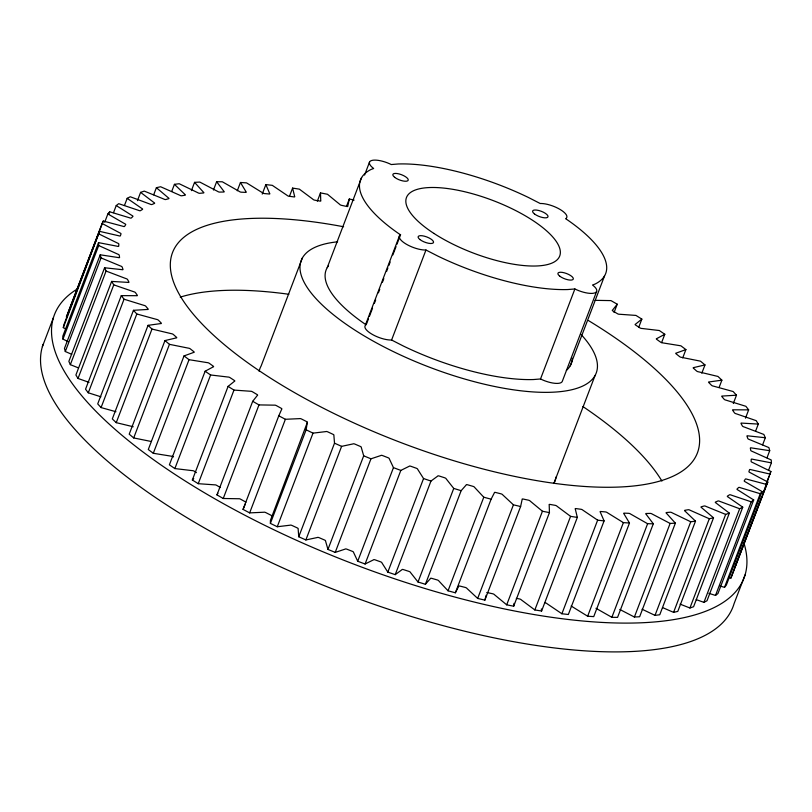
<?xml version="1.0" encoding="UTF-8"?>
<svg xmlns="http://www.w3.org/2000/svg" width="812" height="812" viewBox="0 0 812 812"><rect width="100%" height="100%" fill="white"/><g stroke="black" fill="none" stroke-linecap="round" stroke-linejoin="round"><path stroke-width="1.22" d="M486.155 595.247L484.876 600.119L477.679 598.434L466.951 588.436A1.553 0.528 20.9 0 0 465.215 587.421L459.836 586.061A1.553 0.528 20.9 0 0 458.678 586.335L455.359 592.79L448.041 590.801L438.856 580.976A1.553 0.528 20.9 0 0 437.221 579.941L431.761 578.367A1.553 0.528 20.9 0 0 430.451 578.55L425.397 584.275L418.007 582.011L410.436 572.43A1.553 0.528 20.9 0 0 408.923 571.384L403.432 569.608A1.553 0.528 20.9 0 0 401.981 569.699L395.221 574.652L387.811 572.135L381.924 562.868A1.553 0.528 20.9 0 0 380.544 561.813L375.063 559.854A1.553 0.528 20.9 0 0 373.49 559.854L365.085 564.005L357.716 561.244L353.545 552.373A1.553 0.528 20.9 0 0 352.317 551.328L346.886 549.196A1.553 0.528 20.9 0 0 345.202 549.095L335.214 552.404L327.957 549.419L325.541 541.025A1.553 0.528 20.9 0 0 324.465 539.98L319.136 537.696A1.553 0.528 20.9 0 0 317.35 537.514L305.87 539.95L298.765 536.773L298.136 528.916A1.553 0.528 20.9 0 0 297.222 527.891L292.036 525.476A1.553 0.528 20.9 0 0 290.158 525.191L277.268 526.744L270.386 523.395L270.416 520.421L307.393 422.291M270.386 523.395L306.134 429.802L307.281 422.534A1.553 0.528 20.9 0 0 306.54 421.55L301.536 419.012A1.553 0.528 20.9 0 0 299.587 418.637L285.388 419.286L278.79 415.805L281.713 409.197A1.553 0.528 20.9 0 0 281.145 408.243L276.364 405.614A1.553 0.528 20.9 0 0 274.365 405.158L258.977 404.904L252.705 401.301L257.374 395.403A1.553 0.528 20.9 0 0 256.988 394.49L252.471 391.79A1.553 0.528 20.9 0 0 250.431 391.252L233.978 390.085L228.091 386.4L192.342 480.004L198.24 483.688L214.683 484.845A1.553 0.528 20.9 0 1 216.733 485.383L220.346 487.545M354.113 200.107L349.322 198.991L347.78 206.106A1.553 0.528 20.9 0 1 346.775 206.471L341.517 205.334A1.553 0.528 20.9 0 1 339.68 204.36L327.5 194.271L320.496 192.891L320.74 200.625A1.553 0.528 20.9 0 1 319.908 201.082L314.802 200.178A1.553 0.528 20.9 0 1 312.894 199.234L299.354 189.145L292.604 188.09L289.437 196.382M486.764 592.567A1.553 0.528 20.9 0 1 487.413 592.628L492.681 593.765A1.553 0.528 20.9 0 1 494.508 594.749L506.698 604.828L513.692 606.209L514.016 603.336M513.692 606.209L549.44 512.616L549.196 504.881A1.553 0.528 20.9 0 1 550.028 504.425L555.134 505.328A1.553 0.528 20.9 0 1 557.042 506.272L570.582 516.361L577.332 517.417L541.594 611.02L534.844 609.954L521.304 599.865A1.553 0.528 20.9 0 0 519.386 598.921L516.33 598.383M66.31 329.175L63.316 327.632L63.813 324.942L99.561 231.349L118.775 235.774A1.553 0.528 20.9 0 0 120.389 235.805L121.008 233.907A1.553 0.528 20.9 0 0 119.719 232.851L102.119 223.473L103.286 221.037L122.876 226.264A1.553 0.528 20.9 0 0 124.591 226.386L125.698 224.68A1.553 0.528 20.9 0 0 124.571 223.635L107.864 213.952L109.681 211.79L129.484 217.768A1.553 0.528 20.9 0 0 131.3 217.992L132.884 216.489A1.553 0.528 20.9 0 0 131.92 215.454L116.238 205.558L113.528 212.663M63.316 327.632L99.561 231.349M762.681 494.305L770.882 471.478L752.521 462.464A1.553 0.528 20.9 0 1 751.1 461.409L751.222 459.338A1.553 0.528 20.9 0 1 752.714 459.277L771.4 462.87L768.69 469.986M271.533 516.138A1.553 0.528 20.9 0 0 270.792 515.143L265.788 512.605A1.553 0.528 20.9 0 0 263.839 512.24L249.649 512.89L243.052 509.398L245.417 503.765M42.386 346.622L53.379 317.827M102.119 223.473L66.381 317.066L103.286 221.037M104.697 222.255L107.864 213.952M108.778 214.155L109.681 211.79M99.054 234.029L117.415 243.042A1.553 0.528 20.9 0 1 118.836 244.097L118.714 246.168A1.553 0.528 20.9 0 1 117.222 246.229L98.536 242.636L62.788 336.229L62.96 339.142L68.147 341.608M62.96 339.142L98.699 245.539L98.536 242.636M98.699 245.539L117.659 254.105A1.553 0.528 20.9 0 1 119.212 255.151L119.577 257.384A1.553 0.528 20.9 0 1 118.227 257.546L100.221 254.806L64.473 348.409L65.305 351.515L71.72 354.316M65.305 351.515L101.043 257.922L100.221 254.806M124.469 205.456L127.179 198.341L130.255 196.758L150.007 204.096A1.553 0.528 20.9 0 0 151.976 204.502L154.473 203.436A1.553 0.528 20.9 0 0 153.854 202.472L140.608 192.373L137.441 200.665M101.043 257.922L120.46 265.971A1.553 0.528 20.9 0 1 122.135 266.996L122.988 269.371A1.553 0.528 20.9 0 1 121.78 269.625L104.596 267.767L68.858 361.37L70.339 364.659L77.972 367.714M70.339 364.659L106.078 271.056L104.596 267.767M106.078 271.056L125.799 278.536A1.553 0.528 20.9 0 1 127.575 279.531L128.915 282.028A1.553 0.528 20.9 0 1 127.86 282.373L111.64 281.419L75.902 375.012L78.023 378.453L89.056 382.371M78.023 378.453L113.771 284.86L111.64 281.419M153.681 194.799L156.391 187.694L160.624 186.75L179.696 195.205A1.553 0.528 20.9 0 0 181.756 195.773L185.085 195.195A1.553 0.528 20.9 0 0 184.821 194.312L174.428 184.344L171.718 191.449M113.771 284.86L133.625 291.691A1.553 0.528 20.9 0 1 135.482 292.665L137.299 295.263A1.553 0.528 20.9 0 1 136.406 295.69L121.282 295.639L85.544 389.232L88.295 392.795L100.881 396.794M88.295 392.795L124.043 299.202L121.282 295.639M124.043 299.202L143.866 305.342A1.553 0.528 20.9 0 1 145.805 306.266L148.078 308.946A1.553 0.528 20.9 0 1 147.368 309.463L133.452 310.316L97.714 403.909L101.074 407.573L115.954 411.725M101.074 407.573L136.812 313.98L133.452 310.316M191.399 190.647L194.565 182.355L199.803 182.071L217.586 191.378A1.553 0.528 20.9 0 0 219.666 192.099L223.726 192.008A1.553 0.528 20.9 0 0 223.828 191.246L216.631 181.726L222.326 181.786L239.246 191.409A1.553 0.528 20.9 0 0 241.296 192.19L245.671 192.363A1.553 0.528 20.9 0 0 245.965 191.662L240.453 182.487L246.554 182.883L262.469 192.738A1.553 0.528 20.9 0 0 264.499 193.581L269.148 193.997A1.553 0.528 20.9 0 0 269.625 193.378L265.849 184.608L272.294 185.339L287.083 195.357A1.553 0.528 20.9 0 0 289.062 196.25L293.964 196.91A1.553 0.528 20.9 0 0 294.614 196.372L292.604 188.09M136.812 313.98L156.462 319.37A1.553 0.528 20.9 0 1 158.462 320.253L161.172 322.993A1.553 0.528 20.9 0 1 160.634 323.592L148.048 325.338L112.31 418.931L116.248 422.656L133.219 426.747M116.248 422.656L151.986 329.063L148.048 325.338M213.465 190.018L216.631 181.726M151.986 329.063L171.302 333.671A1.553 0.528 20.9 0 1 173.342 334.493L176.468 337.274A1.553 0.528 20.9 0 1 176.113 337.944L164.958 340.583L129.209 434.176L133.696 437.942L151.387 441.515M133.696 437.942L169.444 344.339L164.958 340.583M237.287 190.779L240.453 182.487M169.444 344.339L188.262 348.125A1.553 0.528 20.9 0 1 190.323 348.886L193.845 351.687A1.553 0.528 20.9 0 1 193.672 352.428L184.03 355.92L148.291 449.523L153.295 453.289L171.464 456.212A1.553 0.528 20.9 0 1 173.535 456.912M153.295 453.289L189.034 359.686L184.03 355.92M262.225 194.088L265.849 184.608M189.034 359.686L207.202 362.619A1.553 0.528 20.9 0 1 209.283 363.309L213.16 366.1A1.553 0.528 20.9 0 1 213.18 366.902L205.131 371.236L169.393 464.829L174.864 468.575L192.241 470.625A1.553 0.528 20.9 0 1 194.312 471.244L196.423 472.625M174.864 468.575L210.602 374.982L205.131 371.236M198.24 483.688L233.978 390.085M317.33 201.183L320.496 192.891M302.358 258.013L261.109 366.009A157.883 53.998 20.9 0 0 259.14 371.307M245.945 502.222A1.553 0.528 20.9 0 0 245.397 501.836L240.626 499.207A1.553 0.528 20.9 0 0 238.616 498.751L223.239 498.497L216.966 494.894L252.705 401.301M223.239 498.497L258.977 404.904M346.602 206.096L349.322 198.991M327.236 267.625L361.604 177.625M364.578 175.057L369.551 162.024M243.052 509.398L278.79 415.805M249.649 512.89L285.388 419.286M277.268 526.744L313.006 433.141L325.896 431.598A1.553 0.528 20.9 0 1 327.774 431.872L332.961 434.298A1.553 0.528 20.9 0 1 333.874 435.313L334.514 443.179L298.765 536.773M399.504 235.774L365.136 325.774A16.727 5.725 20.9 0 0 373.205 334.899A16.727 5.725 20.9 0 0 391.597 340.015L403.381 346.044A131.219 44.883 20.9 0 0 533.484 379.539L540.518 378.971A16.768 5.735 20.9 0 0 562.239 381.488L596.607 291.488M368.455 318.872L366.192 324.8L364.223 323.521A131.219 44.883 20.9 0 1 328.545 265.717M369.358 316.507L372.525 308.215M374.332 303.485L375.692 299.932M378.402 292.827L379.752 289.275M382.472 282.17L383.822 278.617M386.542 271.512L387.892 267.96M388.796 265.585L390.156 262.032M392.866 254.927L396.033 246.645M396.936 244.27L400.56 234.8L398.59 233.521A131.219 44.883 20.9 0 1 371.135 169.424L373.662 168.49A16.768 5.735 20.9 0 1 372.18 160.36A16.768 5.735 20.9 0 1 391.272 164.542L398.306 163.973A131.219 44.883 20.9 0 1 528.409 197.468L540.203 203.507A16.717 5.714 20.9 0 1 560.138 209.486A16.717 5.714 20.9 0 1 565.609 218.712L567.568 219.991A131.219 44.883 20.9 0 1 595.023 284.088L592.506 285.022A16.768 5.735 20.9 0 1 593.978 293.152A16.768 5.735 20.9 0 1 574.886 288.97L567.852 289.539A131.219 44.883 20.9 0 1 437.749 256.044L425.965 250.015A16.727 5.725 20.9 0 1 406.03 244.026A16.727 5.725 20.9 0 1 400.56 234.8M305.87 539.95L341.608 446.356L353.088 443.91A1.553 0.528 20.9 0 1 354.885 444.103L360.213 446.387A1.553 0.528 20.9 0 1 361.289 447.432L363.695 455.826L327.957 549.419M391.597 340.015L425.965 250.015M335.214 552.404L370.962 458.81L380.94 455.502A1.553 0.528 20.9 0 1 382.635 455.593L388.055 457.724A1.553 0.528 20.9 0 1 389.293 458.78L393.465 467.641L400.823 470.412L409.228 466.261A1.553 0.528 20.9 0 1 410.801 466.261L416.282 468.219A1.553 0.528 20.9 0 1 417.662 469.275L423.559 478.542L430.969 481.059L437.719 476.106A1.553 0.528 20.9 0 1 439.17 476.005L444.661 477.781A1.553 0.528 20.9 0 1 446.174 478.836L453.746 488.418L461.145 490.681L466.2 484.957A1.553 0.528 20.9 0 1 467.499 484.764L472.96 486.337A1.553 0.528 20.9 0 1 474.594 487.373L483.779 497.208L491.108 499.187L494.417 492.742A1.553 0.528 20.9 0 1 495.574 492.458L500.953 493.818A1.553 0.528 20.9 0 1 502.699 494.833L513.428 504.831L520.614 506.515L522.157 499.4A1.553 0.528 20.9 0 1 523.151 499.035L528.419 500.172A1.553 0.528 20.9 0 1 530.256 501.146L542.436 511.235L549.44 512.616M357.716 561.244L393.465 467.641M365.085 564.005L400.823 470.412M387.811 572.135L423.559 478.542M395.221 574.652L430.969 481.059M418.007 582.011L453.746 488.418M425.397 584.275L461.145 490.681M448.041 590.801L483.779 497.208M455.359 592.79L491.108 499.187M540.518 378.971L574.886 288.97M477.679 598.434L513.428 504.831M570.186 365.877L604.554 275.887M484.876 600.119L520.614 506.515M614.065 312.498L617.232 304.206L610.959 300.602L595.572 300.349A1.553 0.528 20.9 0 1 595.034 300.379M506.698 604.828L542.436 511.235M595.074 375.499L553.835 483.495A157.883 53.998 20.9 0 0 556.007 477.06M638.679 327.398L641.845 319.106L635.948 315.421L619.505 314.254A1.553 0.528 20.9 0 1 617.465 313.716L612.948 311.016A1.553 0.528 20.9 0 1 612.563 310.103L617.232 304.206M534.844 609.954L570.582 516.361M661.628 342.562L664.795 334.27L659.334 330.525L641.947 328.474A1.553 0.528 20.9 0 1 639.886 327.855L635.664 325.094A1.553 0.528 20.9 0 1 635.461 324.232L641.845 319.106M561.894 613.76L597.642 520.167L604.087 520.898L568.349 614.491L561.894 613.76L547.105 603.752A1.553 0.528 20.9 0 0 545.126 602.849M682.73 357.879L685.896 349.586L680.903 345.821L662.734 342.887A1.553 0.528 20.9 0 1 660.653 342.197L656.766 339.406A1.553 0.528 20.9 0 1 656.756 338.604L664.795 334.27M587.644 616.227L623.383 522.623L629.483 523.019L593.734 616.623L587.644 616.227L571.719 606.371A1.553 0.528 20.9 0 0 571.161 605.985M701.812 373.215L704.978 364.923L700.492 361.167L681.674 357.382A1.553 0.528 20.9 0 1 679.614 356.62L676.091 353.819A1.553 0.528 20.9 0 1 676.264 353.078L685.896 349.586M611.872 617.313L647.611 523.72L653.305 523.781L617.567 617.374L611.872 617.313L595.957 608.289M719.168 387.273L721.888 380.168L717.95 376.443L698.635 371.835A1.553 0.528 20.9 0 1 696.594 371.013L693.468 368.232A1.553 0.528 20.9 0 1 693.824 367.562L704.978 364.923M634.385 617.029L670.123 523.436L675.371 523.151L639.633 616.755L634.385 617.029L619.8 609.457M733.317 403.483L736.484 395.19L733.124 391.526L713.474 386.136A1.553 0.528 20.9 0 1 711.474 385.253L708.764 382.513A1.553 0.528 20.9 0 1 709.302 381.914L721.888 380.168M655.01 615.374L690.748 521.781L695.508 521.162L659.76 614.755L655.01 615.374L642.069 609.223M745.487 418.16L748.654 409.867L745.893 406.304L726.06 400.164A1.553 0.528 20.9 0 1 724.121 399.24L721.858 396.56A1.553 0.528 20.9 0 1 722.568 396.043L736.484 395.19M673.574 612.36L709.312 518.756L713.535 517.812L677.797 611.406L673.574 612.36L662.562 607.589M755.576 431.202L758.296 424.087L756.165 420.646L736.311 413.815A1.553 0.528 20.9 0 1 734.454 412.841L732.637 410.243A1.553 0.528 20.9 0 1 733.52 409.816L748.654 409.867M680.101 604.138L689.926 607.995L725.664 514.402L729.328 513.133L716.082 503.034A1.553 0.528 20.9 0 1 715.453 502.07L717.95 501.004A1.553 0.528 20.9 0 1 719.919 501.41L739.681 508.748L742.747 507.165L728.232 497.127A1.553 0.528 20.9 0 1 727.43 496.122L729.481 494.833A1.553 0.528 20.9 0 1 731.379 495.147L751.242 501.826L753.698 499.948L738.017 490.052A1.553 0.528 20.9 0 1 737.052 489.017L738.626 487.515A1.553 0.528 20.9 0 1 740.453 487.738L760.255 493.716L762.072 491.554L745.365 481.871A1.553 0.528 20.9 0 1 744.239 480.826L745.335 479.121A1.553 0.528 20.9 0 1 747.06 479.242L766.65 484.47L767.817 482.034L750.207 472.655A1.553 0.528 20.9 0 1 748.928 471.599L749.547 469.701A1.553 0.528 20.9 0 1 751.161 469.732L770.375 474.157M729.328 513.133L693.59 606.726L689.926 607.995M762.62 444.844L765.33 437.739L763.848 434.45L744.137 426.97A1.553 0.528 20.9 0 1 742.361 425.975L741.021 423.478A1.553 0.528 20.9 0 1 742.077 423.133L758.296 424.087M696.199 599.632L703.943 602.342L739.681 508.748M742.747 507.165L707.008 600.758L703.943 602.342M767.005 457.806L769.715 450.701L768.893 447.585L749.466 439.536A1.553 0.528 20.9 0 1 747.801 438.51L746.949 436.135A1.553 0.528 20.9 0 1 748.156 435.882L765.33 437.739M708.856 593.328L715.504 595.429L751.242 501.826M753.698 499.948L717.95 593.542L715.504 595.429M720.122 586.081L724.517 587.32L760.255 493.716M762.072 491.554L726.334 585.147L724.517 587.32M765.899 484.51L769.065 476.218M769.969 473.843L770.882 471.478M735.083 566.573L738.25 558.28M739.164 555.905L761.778 496.67M728.75 577.535L730.912 578.063L766.65 484.47M767.817 482.034L730.912 578.063M745.071 574.876L734.068 603.681A369.064 126.225 20.9 0 1 348.906 595.237A369.064 126.225 20.9 0 1 43.148 344.308M216.966 494.894L217.91 493.249M228.091 386.4L234.465 381.275A1.553 0.528 20.9 0 0 234.272 380.412L230.05 377.651A1.553 0.528 20.9 0 0 227.979 377.032L210.602 374.982M192.342 480.004L193.743 478.542M116.238 205.558L118.694 203.68L138.558 210.359A1.553 0.528 20.9 0 0 140.456 210.673L142.506 209.384A1.553 0.528 20.9 0 0 141.704 208.379L127.179 198.341M140.608 192.373L144.262 191.104L163.76 199.031A1.553 0.528 20.9 0 0 165.78 199.519L168.713 198.696A1.553 0.528 20.9 0 0 168.267 197.773L156.391 187.694M174.428 184.344L179.188 183.725L197.692 192.647A1.553 0.528 20.9 0 0 199.762 193.297L203.467 192.962A1.553 0.528 20.9 0 0 203.396 192.139L194.565 182.355M769.715 450.701L751.709 447.96A1.553 0.528 20.9 0 0 750.349 448.122L750.724 450.355A1.553 0.528 20.9 0 0 752.277 451.401L771.238 459.968L771.4 462.87M725.664 514.402L706.166 506.475A1.553 0.528 20.9 0 0 704.146 505.988L701.223 506.81A1.553 0.528 20.9 0 0 701.669 507.733L713.535 517.812M363.695 455.826L370.962 458.81M709.312 518.756L690.23 510.301A1.553 0.528 20.9 0 0 688.18 509.733L684.851 510.312A1.553 0.528 20.9 0 0 685.115 511.195L695.508 521.162M334.514 443.179L341.608 446.356M690.748 521.781L672.245 512.859A1.553 0.528 20.9 0 0 670.174 512.21L666.459 512.545A1.553 0.528 20.9 0 0 666.54 513.367L675.371 523.151M306.134 429.802L313.006 433.141M670.123 523.436L652.341 514.128A1.553 0.528 20.9 0 0 650.27 513.407L646.21 513.499A1.553 0.528 20.9 0 0 646.098 514.26L653.305 523.781M647.611 523.72L630.691 514.097A1.553 0.528 20.9 0 0 628.63 513.316L624.255 513.143A1.553 0.528 20.9 0 0 623.961 513.844L629.483 523.019M623.383 522.623L607.467 512.768A1.553 0.528 20.9 0 0 605.437 511.925L600.789 511.509A1.553 0.528 20.9 0 0 600.301 512.128L604.087 520.898M597.642 520.167L582.854 510.149A1.553 0.528 20.9 0 0 580.874 509.256L575.972 508.596A1.553 0.528 20.9 0 0 575.312 509.134L577.332 517.417M541.35 608.939L541.594 611.02M588.538 320.618A280.901 96.07 20.9 0 1 615.74 487.159A280.901 96.07 20.9 0 1 209.658 331.55A280.901 96.07 20.9 0 1 343.618 226.761M581.199 334.625A157.883 53.998 20.9 0 1 532.164 391.861A157.883 53.998 20.9 0 1 336.838 317.431A157.883 53.998 20.9 0 1 337.63 241.814M572.338 358.265A131.219 44.883 20.9 0 1 566.35 370.404M743.965 543.157A369.064 126.225 20.9 0 1 354.925 564.553A369.064 126.225 20.9 0 1 77.15 289.082M180.254 297.141A280.901 96.07 20.9 0 1 288.849 294.269M582.904 406.558A280.901 96.07 20.9 0 1 661.922 481.069M433.892 233.409A82.012 28.055 20.9 0 0 559.285 256.957A82.012 28.055 20.9 0 0 456.07 189.906A82.012 28.055 20.9 0 0 433.892 233.409M534.428 213.901A8.201 2.801 20.9 0 0 547.592 217.342A8.201 2.801 20.9 0 0 538.945 210.541A8.201 2.801 20.9 0 0 534.428 213.901M559.732 276.151A8.201 2.801 20.9 0 0 572.896 279.592A8.201 2.801 20.9 0 0 564.249 272.791A8.201 2.801 20.9 0 0 559.732 276.151M419.936 239.55A8.201 2.801 20.9 0 0 433.111 243.001A8.201 2.801 20.9 0 0 424.463 236.201A8.201 2.801 20.9 0 0 419.936 239.55M394.642 177.3A8.201 2.801 20.9 0 0 407.807 180.751A8.201 2.801 20.9 0 0 399.159 173.951A8.201 2.801 20.9 0 0 394.642 177.3"/></g></svg>
